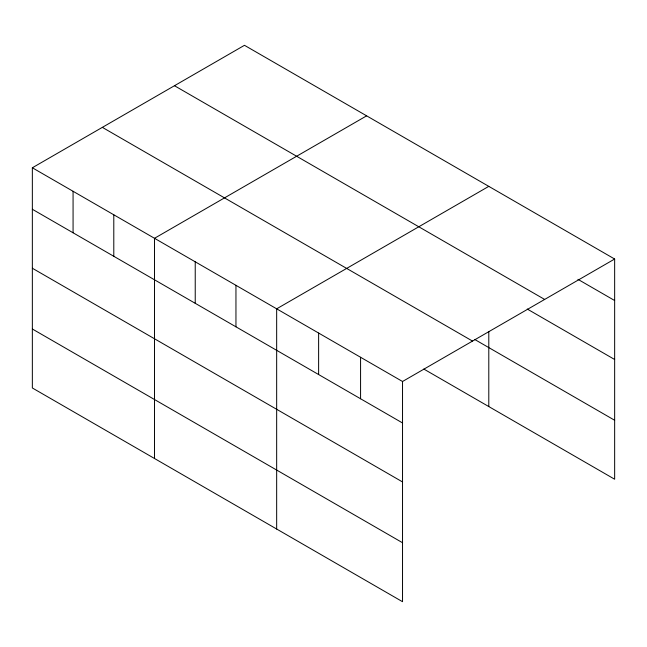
<?xml version="1.0" encoding="UTF-8"?>
<svg xmlns="http://www.w3.org/2000/svg" width="647" height="647" viewBox="0 0 647 647"><rect width="100%" height="100%" fill="white"/><g stroke="black" fill="none" stroke-linecap="round" stroke-linejoin="round"><path stroke-width="0.97" d="M423.809 369.049L614.65 479.225L614.65 259.026L244.469 45.306L32.35 167.775L32.35 387.974L402.531 601.694L402.531 381.495L32.35 167.775M366.631 115.837L154.512 238.298L154.512 458.497M488.792 186.36L276.665 308.829L276.665 529.028M402.531 381.495L614.65 259.026M577.941 279.334L614.65 300.531M174.472 85.719L544.653 299.44M527.248 309.04L614.65 359.497M474.93 339.586L614.65 420.259M102.347 127.362L472.528 341.082M32.35 209.272L402.531 422.992M32.35 268.246L402.531 481.966M32.35 329L402.531 542.72M488.792 331.652L488.792 406.559M360.573 357.273L360.573 398.77M318.623 333.051L318.623 374.548M235.953 285.319L235.953 326.816M195.232 261.809L195.232 303.314M113.791 214.788L113.791 256.293M73.071 191.286L73.071 232.783"/></g></svg>
